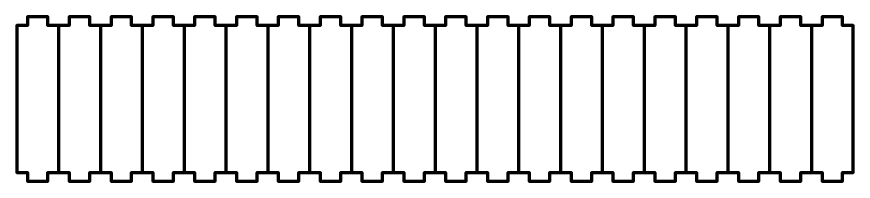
# Model space of a CAD drawing. Header units: inches. Extents: x -195 to 784, y 103 to 204.
# Drawn here: x 499 to 783.6, y 124.8 to 180.8 of the extents above; entities that cross this region are included whole.
import ezdxf

# ---------------------------------------------------------------- set-up
doc = ezdxf.new("R2010")
doc.units = ezdxf.units.IN
doc.header["$MEASUREMENT"] = 0
doc.layers.add('Layer 1', color=7, linetype='Continuous')

# ---------------------------------------------------------------- blocks, each defined once
blk = doc.blocks.new('block 4')
at = {"layer": 'Layer 1', "color": 7, "lineweight": 100, "true_color": 0xffffff}
for points in [[(513.24, 177.79), (509.62, 177.79), (509.62, 180.79), (502.62, 180.79), (502.62, 177.79), (499.01, 177.79), (499.01, 127.79), (502.62, 127.79), (502.62, 124.79), (509.62, 124.79), (509.62, 127.79), (513.24, 127.79)], [(527.47, 177.79), (523.85, 177.79), (523.85, 180.79), (516.85, 180.79), (516.85, 177.79), (513.24, 177.79), (513.24, 127.79), (516.85, 127.79), (516.85, 124.79), (523.85, 124.79), (523.85, 127.79), (527.47, 127.79)], [(541.7, 177.79), (538.08, 177.79), (538.08, 180.79), (531.08, 180.79), (531.08, 177.79), (527.47, 177.79), (527.47, 127.79), (531.08, 127.79), (531.08, 124.79), (538.08, 124.79), (538.08, 127.79), (541.7, 127.79)], [(555.93, 177.79), (552.31, 177.79), (552.31, 180.79), (545.31, 180.79), (545.31, 177.79), (541.7, 177.79), (541.7, 127.79), (545.31, 127.79), (545.31, 124.79), (552.31, 124.79), (552.31, 127.79), (555.93, 127.79)], [(570.16, 177.79), (566.54, 177.79), (566.54, 180.79), (559.54, 180.79), (559.54, 177.79), (555.93, 177.79), (555.93, 127.79), (559.54, 127.79), (559.54, 124.79), (566.54, 124.79), (566.54, 127.79), (570.16, 127.79)], [(584.39, 177.79), (580.77, 177.79), (580.77, 180.79), (573.77, 180.79), (573.77, 177.79), (570.16, 177.79), (570.16, 127.79), (573.77, 127.79), (573.77, 124.79), (580.77, 124.79), (580.77, 127.79), (584.39, 127.79)], [(598.62, 177.79), (595, 177.79), (595, 180.79), (588, 180.79), (588, 177.79), (584.39, 177.79), (584.39, 127.79), (588, 127.79), (588, 124.79), (595, 124.79), (595, 127.79), (598.62, 127.79)], [(612.85, 177.79), (609.23, 177.79), (609.23, 180.79), (602.23, 180.79), (602.23, 177.79), (598.62, 177.79), (598.62, 127.79), (602.23, 127.79), (602.23, 124.79), (609.23, 124.79), (609.23, 127.79), (612.85, 127.79)], [(627.08, 177.79), (623.46, 177.79), (623.46, 180.79), (616.46, 180.79), (616.46, 177.79), (612.85, 177.79), (612.85, 127.79), (616.46, 127.79), (616.46, 124.79), (623.46, 124.79), (623.46, 127.79), (627.08, 127.79)], [(641.31, 177.79), (637.69, 177.79), (637.69, 180.79), (630.69, 180.79), (630.69, 177.79), (627.08, 177.79), (627.08, 127.79), (630.69, 127.79), (630.69, 124.79), (637.69, 124.79), (637.69, 127.79), (641.31, 127.79)], [(655.54, 177.79), (651.92, 177.79), (651.92, 180.79), (644.92, 180.79), (644.92, 177.79), (641.31, 177.79), (641.31, 127.79), (644.92, 127.79), (644.92, 124.79), (651.92, 124.79), (651.92, 127.79), (655.54, 127.79)], [(669.77, 177.79), (666.15, 177.79), (666.15, 180.79), (659.15, 180.79), (659.15, 177.79), (655.54, 177.79), (655.54, 127.79), (659.15, 127.79), (659.15, 124.79), (666.15, 124.79), (666.15, 127.79), (669.77, 127.79)], [(684, 177.79), (680.38, 177.79), (680.38, 180.79), (673.38, 180.79), (673.38, 177.79), (669.77, 177.79), (669.77, 127.79), (673.38, 127.79), (673.38, 124.79), (680.38, 124.79), (680.38, 127.79), (684, 127.79)], [(698.23, 177.79), (694.61, 177.79), (694.61, 180.79), (687.61, 180.79), (687.61, 177.79), (684, 177.79), (684, 127.79), (687.61, 127.79), (687.61, 124.79), (694.61, 124.79), (694.61, 127.79), (698.23, 127.79)], [(712.46, 177.79), (708.84, 177.79), (708.84, 180.79), (701.84, 180.79), (701.84, 177.79), (698.23, 177.79), (698.23, 127.79), (701.84, 127.79), (701.84, 124.79), (708.84, 124.79), (708.84, 127.79), (712.46, 127.79)], [(726.69, 177.79), (723.07, 177.79), (723.07, 180.79), (716.07, 180.79), (716.07, 177.79), (712.46, 177.79), (712.46, 127.79), (716.07, 127.79), (716.07, 124.79), (723.07, 124.79), (723.07, 127.79), (726.69, 127.79)], [(740.91, 177.79), (737.3, 177.79), (737.3, 180.79), (730.3, 180.79), (730.3, 177.79), (726.69, 177.79), (726.69, 127.79), (730.3, 127.79), (730.3, 124.79), (737.3, 124.79), (737.3, 127.79), (740.91, 127.79)], [(755.15, 177.79), (751.53, 177.79), (751.53, 180.79), (744.53, 180.79), (744.53, 177.79), (740.91, 177.79), (740.91, 127.79), (744.53, 127.79), (744.53, 124.79), (751.53, 124.79), (751.53, 127.79), (755.15, 127.79)], [(769.38, 177.79), (765.76, 177.79), (765.76, 180.79), (758.76, 180.79), (758.76, 177.79), (755.15, 177.79), (755.15, 127.79), (758.76, 127.79), (758.76, 124.79), (765.76, 124.79), (765.76, 127.79), (769.38, 127.79)], [(769.38, 127.79), (772.99, 127.79), (772.99, 124.79), (779.99, 124.79), (779.99, 127.79), (783.61, 127.79), (783.61, 177.79), (779.99, 177.79), (779.99, 180.79), (772.99, 180.79), (772.99, 177.79), (769.38, 177.79), (769.38, 127.79)]]:
    blk.add_lwpolyline(points, dxfattribs=at)

msp = doc.modelspace()

# ---------------------------------------------------------------- block references
at = {"layer": 'Layer 1'}
msp.add_blockref('block 4', (0, 0), dxfattribs=at)

doc.saveas('drawing.dxf')
